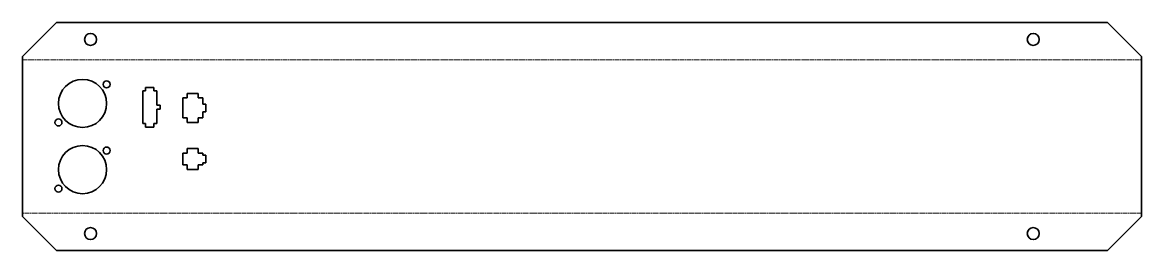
# Model space of a CAD drawing. Header units: inches. Extents: x 0 to 558, y 0 to 114.
import ezdxf

# ---------------------------------------------------------------- set-up
doc = ezdxf.new("R2010")
doc.units = ezdxf.units.IN
doc.header["$MEASUREMENT"] = 0
doc.linetypes.add('Chain', pattern=[13.68, 9.12, -1.14, 2.28, -1.14])
doc.layers.add('SIMUMAK Bend Centerline (ISO)', color=7, linetype='Chain', lineweight=9)
doc.layers.add('SIMUMAK Visible (ISO)', color=7, linetype='Continuous', lineweight=35)

# ---------------------------------------------------------------- blocks, each defined once
blk = doc.blocks.new('DSPY-MAQ-01-CTT02_Sheet_2_DSPY-MAQ-01-CTT02 - Desplegada')
at = {"layer": 'SIMUMAK Bend Centerline (ISO)', "ltscale": 0.263158}
for p, q in [((-279, 38.2), (279, 38.2)), ((279, -38.2), (-279, -38.2))]:
    blk.add_line(p, q, dxfattribs=at)
at = {"layer": 'SIMUMAK Visible (ISO)'}
for p, q in [((-262, 56.89), (-279, 39.89)), ((-262, 56.89), (262, 56.89)), ((279, 39.89), (262, 56.89)), ((-279, 39.89), (-279, -39.89)), ((279, 39.89), (279, -39.89)), ((-219, 6.5), (-219, 22.7)), ((-219, 22.7), (-217.6, 22.7)), ((-217.6, 22.7), (-217.6, 24.5)), ((-217.6, 24.5), (-213.54, 24.5)), ((-213.54, 24.5), (-213.54, 22.7)), ((-213.54, 22.7), (-211.9, 22.7)), ((-211.9, 22.7), (-211.9, 15.55)), ((-199, 9.3), (-199, 19.2)), ((-199, 19.2), (-196.8, 19.2)), ((-196.8, 21.5), (-191.3, 21.5)), ((-196.8, 19.2), (-196.8, 21.5)), ((-191.3, 21.5), (-191.3, 19.2)), ((-191.3, 19.2), (-189.1, 19.2)), ((-189.1, 19.2), (-189.1, 16.2)), ((-211.9, 15.55), (-210.3, 15.55)), ((-210.3, 13.65), (-211.9, 13.65)), ((-211.9, 13.65), (-211.9, 6.5)), ((-210.3, 15.55), (-210.3, 13.65)), ((-189.1, 16.2), (-187.5, 16.2)), ((-187.5, 12.3), (-189.1, 12.3)), ((-189.1, 12.3), (-189.1, 9.3)), ((-187.5, 16.2), (-187.5, 12.3)), ((-217.6, 6.5), (-219, 6.5)), ((-217.6, 4.7), (-217.6, 6.5)), ((-211.9, 6.5), (-213.54, 6.5)), ((-213.54, 6.5), (-213.54, 4.7)), ((-196.8, 9.3), (-199, 9.3)), ((-196.8, 7), (-196.8, 9.3)), ((-191.3, 7), (-196.8, 7)), ((-189.1, 9.3), (-191.3, 9.3)), ((-191.3, 9.3), (-191.3, 7)), ((-213.54, 4.7), (-217.6, 4.7)), ((-199, -14.1), (-199, -8.3)), ((-199, -8.3), (-196.8, -8.3)), ((-196.8, -6), (-191.3, -6)), ((-196.8, -8.3), (-196.8, -6)), ((-191.3, -6), (-191.3, -8.3)), ((-191.3, -8.3), (-189.1, -8.3)), ((-189.1, -8.3), (-189.1, -9.3)), ((-189.1, -9.3), (-187.5, -9.3)), ((-187.5, -9.3), (-187.5, -13.1)), ((-196.8, -14.1), (-199, -14.1)), ((-196.8, -16.5), (-196.8, -14.1)), ((-191.3, -16.5), (-196.8, -16.5)), ((-189.1, -14.1), (-191.3, -14.1)), ((-191.3, -14.1), (-191.3, -16.5)), ((-187.5, -13.1), (-189.1, -13.1)), ((-189.1, -13.1), (-189.1, -14.1)), ((-279, -39.89), (-262, -56.89)), ((262, -56.89), (279, -39.89)), ((262, -56.89), (-262, -56.89))]:
    blk.add_line(p, q, dxfattribs=at)
for centre, radius in [((-245, 48.39), 3), ((225, 48.39), 3), ((-249, 16.5), 12), ((-237, 26), 1.75), ((-261, 7), 1.75), ((-249, -16.5), 12), ((-237, -7), 1.75), ((-261, -26), 1.75), ((-245, -48.39), 3), ((225, -48.39), 3)]:
    blk.add_circle(centre, radius, dxfattribs=at)

msp = doc.modelspace()

# ---------------------------------------------------------------- block references
msp.add_blockref('DSPY-MAQ-01-CTT02_Sheet_2_DSPY-MAQ-01-CTT02 - Desplegada', (279, 56.89))

doc.saveas('drawing.dxf')
